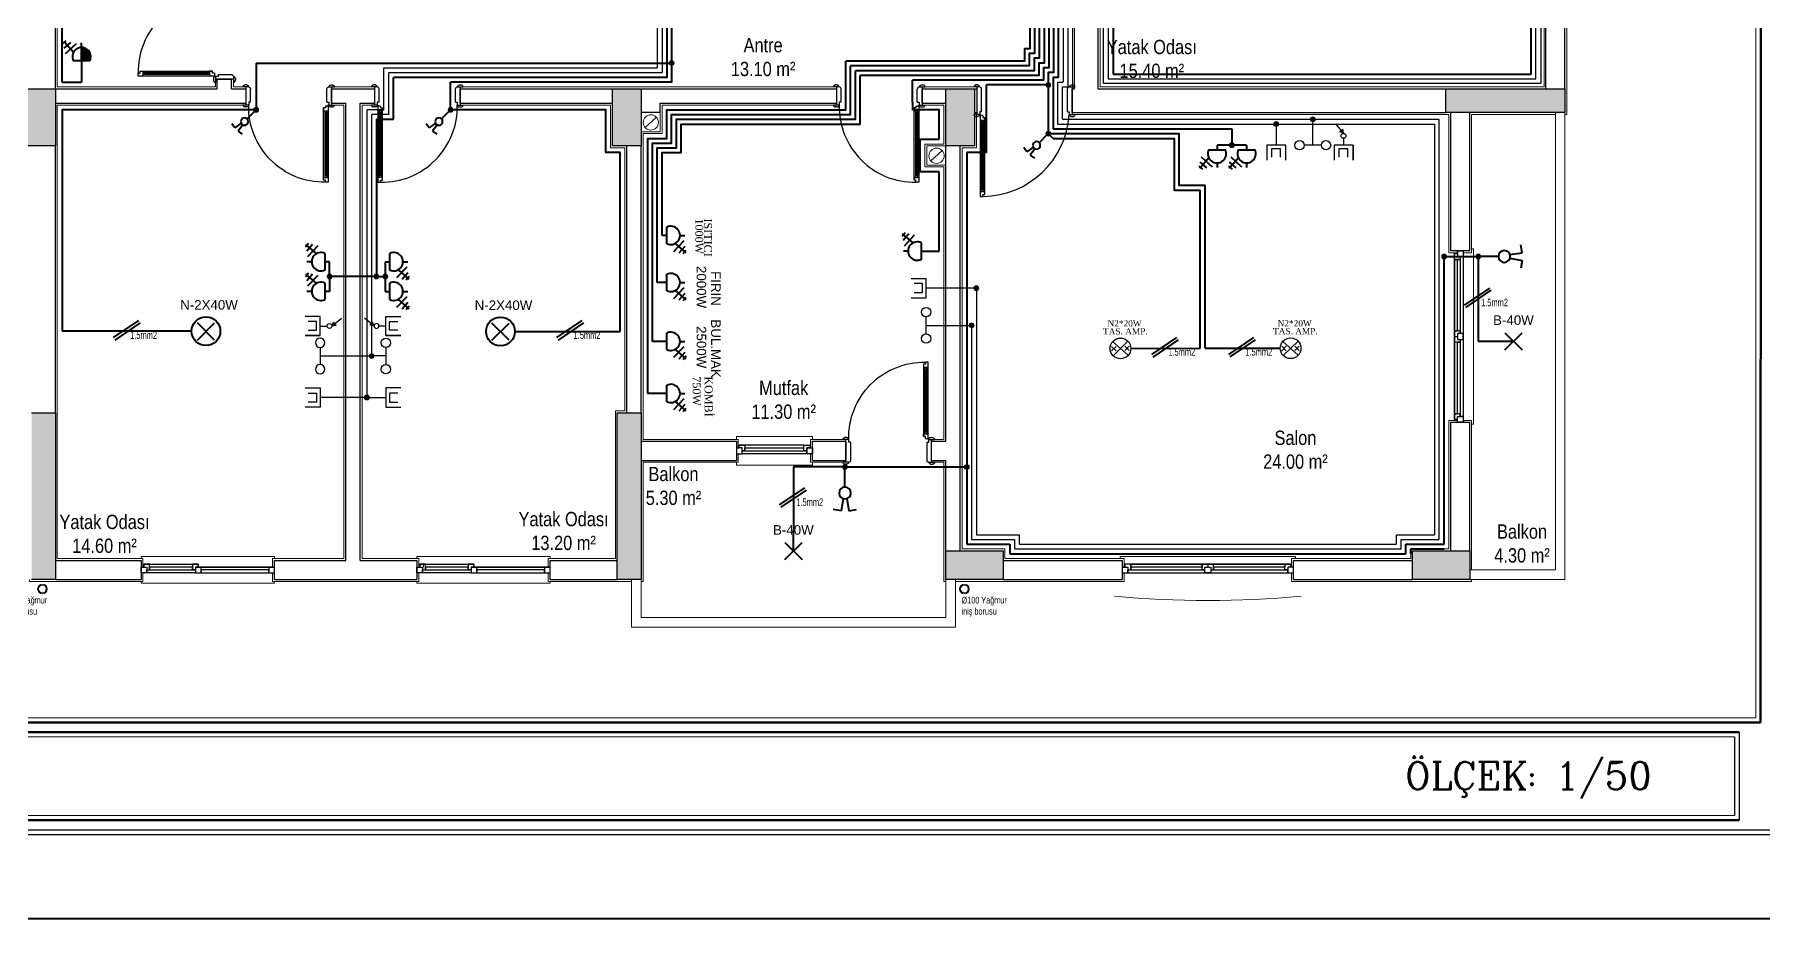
# Model space of a CAD drawing. Header units: metres. Extents: x 134072 to 172200, y 35728 to 38066.
# Drawn here: x 146317 to 148132, y 35728 to 36656 of the extents above; entities that cross this region are included whole.
import ezdxf
from ezdxf.enums import TextEntityAlignment as Align

# ---------------------------------------------------------------- set-up
doc = ezdxf.new("R2010")
doc.units = ezdxf.units.M
doc.linetypes.add('DASHED', pattern=[0.75, 0.5, -0.25])
for name, color, linetype in [('ANA', 10, 'Continuous'), ('den', 156, 'Continuous'), ('duvaR', 52, 'Continuous'), ('kapı', 129, 'Continuous'), ('Kolon', 175, 'Continuous'), ('pencere', 28, 'Continuous'), ('YAZI', 1, 'Continuous'), ('yazı', 7, 'Continuous')]:
    doc.layers.add(name, color=color, linetype=linetype)
for name, color, linetype, lineweight in [('baca', 161, 'Continuous', 20), ('Cizgi 20', 175, 'Continuous', 20), ('ELEKTRİK', 102, 'Continuous', 40), ('m_kuvvetliakım', 1, 'Continuous', 40), ('m_zayıfakım', 2, 'DASHED', 30), ('SEMBOL', 140, 'Continuous', 20), ('sıva', 145, 'Continuous', 5), ('Tarama 13', 221, 'Continuous', 13), ('Yagmur olugu', 201, 'Continuous', 15)]:
    doc.layers.add(name, color=color, linetype=linetype, lineweight=lineweight)
doc.styles.add('omr', font='ARIALN.TTF', dxfattribs={"height": 20})
doc.styles.add('ROMANT', font='arial.ttf', dxfattribs={"width": 0.75})
doc.styles.add('ROMANTUR', font='arial.ttf', dxfattribs={"width": 0.7})
doc.styles.add('TAks_1', font='romanc__.ttf', dxfattribs={"height": 5})
doc.styles.add('YAZI', font='times.ttf', dxfattribs={"height": 10.5})

# ---------------------------------------------------------------- blocks, each defined once
blk = doc.blocks.new('kapi')
at = {"layer": 'kapı'}
for p, q in [((42748.9, 28325.5), (42748.9, 28327.5)), ((42750.9, 28323.5), (42750.9, 28329.6)), ((42774.9, 28326.5), (42750.9, 28326.5)), ((42753.9, 28323.5), (42750.9, 28323.5)), ((42753.9, 28321.5), (42753.9, 28323.5)), ((42753.9, 28321.5), (42772.9, 28321.5)), ((42774.9, 28323.6), (42774.9, 28329.6)), ((42776.9, 28325.5), (42776.9, 28327.5)), ((42671.9, 28245), (42674.9, 28245)), ((42671.9, 28243), (42671.9, 28245)), ((42671.9, 28245), (42747.9, 28245)), ((42674.9, 28245), (42674.9, 28240)), ((42744.9, 28245), (42744.9, 28240)), ((42747.9, 28245), (42744.9, 28245)), ((42747.9, 28243), (42747.9, 28245)), ((42669.9, 28240), (42669.9, 28243)), ((42669.9, 28243), (42671.9, 28243)), ((42749.9, 28240), (42669.9, 28240)), ((42744.9, 28243.5), (42674.9, 28243.5)), ((42744.9, 28241.5), (42674.9, 28241.5)), ((42676.9, 28243.5), (42676.9, 28241.5)), ((42743, 28242.5), (42676.9, 28242.5)), ((42743, 28243.5), (42743, 28241.5)), ((42749.9, 28243), (42747.9, 28243)), ((42748.9, 28237.5), (42748.9, 28235.5)), ((42749.9, 28243), (42749.9, 28240)), ((42753.9, 28239.5), (42750.9, 28239.5)), ((42750.9, 28239.5), (42750.9, 28233.4)), ((42774.9, 28236.5), (42750.9, 28236.5)), ((42753.9, 28241.5), (42772.9, 28241.5)), ((42753.9, 28241.5), (42753.9, 28239.5)), ((42774.9, 28239.4), (42774.9, 28233.4)), ((42776.9, 28237.5), (42776.9, 28235.5))]:
    blk.add_line(p, q, dxfattribs=at)
blk.add_circle((42750.4, 28240), 0.5, dxfattribs=at)
for centre, radius, start, end in [((42748.9, 28244.5), 79, 88.5661, 181.1371), ((42751.1, 28327.5), 2.16, 94.4027, 179.1752), ((42750.9, 28325.5), 2, 180, 269.8869), ((42772.7, 28323.7), 2.19, 274.9061, 358.5815), ((42774.8, 28327.5), 2.16, 0.8274, 85.5947), ((42774.9, 28325.6), 2.01, 270.2023, 356.1969), ((42750.9, 28237.5), 2, 90.1131, 180), ((42751.1, 28235.5), 2.16, 180.8248, 265.5973), ((42772.7, 28239.3), 2.19, 1.4185, 85.0939), ((42774.9, 28237.4), 2.01, 3.8031, 89.7977), ((42774.8, 28235.5), 2.16, 274.4053, 359.1726)]:
    blk.add_arc(centre, radius, start, end, dxfattribs=at)
blk = doc.blocks.new('A$C26BE1022')
at = {"layer": 'kapı'}
for p, q in [((84.7, 100), (84.7, 97)), ((86.7, 100), (84.7, 100)), ((84.7, 100), (84.7, 24)), ((84.7, 97), (89.7, 97)), ((86.2, 27), (86.2, 97)), ((86.2, 95), (88.2, 95)), ((89.7, 102), (86.7, 102)), ((86.7, 102), (86.7, 100)), ((87.2, 29), (87.2, 95)), ((88.2, 27), (88.2, 97)), ((89.7, 22), (89.7, 102)), ((6.1, 21), (0, 21)), ((4.1, 23), (2.1, 23)), ((3.1, 2), (3.1, 21)), ((6.1, 18), (6.1, 21)), ((84.7, 27), (89.7, 27)), ((84.7, 24), (84.7, 27)), ((86.7, 24), (84.7, 24)), ((86.2, 29), (88.2, 29)), ((86.7, 22), (86.7, 24)), ((86.7, 22), (89.7, 22)), ((90.1, 18), (90.1, 21)), ((90.1, 21), (96.3, 21)), ((92.1, 23), (94.1, 23)), ((93.1, 2), (93.1, 21)), ((6, 2), (0, 2)), ((8.1, 18), (6.1, 18)), ((8.1, 18), (8.1, 4)), ((88.1, 18), (88.1, 4)), ((88.1, 18), (90.1, 18)), ((90.3, 2), (96.3, 2)), ((4.1, 0), (2.1, 0)), ((92.1, 0), (94.1, 0))]:
    blk.add_line(p, q, dxfattribs=at)
blk.add_circle((89.7, 21.5), 0.5, dxfattribs=at)
for centre, radius, start, end in [((85.1, 23), 79, 88.8629, 181.4339), ((2.2, 20.8), 2.16, 90.8248, 175.5973), ((4.1, 21), 2, 0.1131, 90), ((92.1, 21), 2, 90, 179.8869), ((94.1, 20.8), 2.16, 4.4027, 89.1752), ((2.2, 2.2), 2.16, 184.4053, 269.1726), ((4, 2), 2.01, 273.8031, 359.7977), ((5.9, 4.2), 2.19, 271.4185, 355.0939), ((90.3, 4.2), 2.19, 184.9061, 268.5815), ((92.3, 2), 2.01, 180.2023, 266.1969), ((94.1, 2.2), 2.16, 270.8274, 355.5947)]:
    blk.add_arc(centre, radius, start, end, dxfattribs=at)
blk = doc.blocks.new('m-telefon')
at = {"layer": 'm_zayıfakım', "color": 2, "linetype": 'Continuous', "ltscale": 100}
blk.add_line((-9, 0), (9, 0), dxfattribs=at)
for centre in [(-13.9, 0), (13.9, 0)]:
    blk.add_circle(centre, 4.9, dxfattribs=at)
blk = doc.blocks.new('m-anten')
at = {"layer": 'm_zayıfakım', "color": 30, "linetype": 'Continuous', "ltscale": 100}
for p, q in [((10, 0), (-10, 0)), ((-10, 0), (-10, -15.6)), ((10, -15.6), (10, 0)), ((-5, -3.7), (-5, -12.4)), ((4.4, -3.7), (-5, -3.7)), ((4.4, -12.4), (4.4, -3.7))]:
    blk.add_line(p, q, dxfattribs=at)
blk = doc.blocks.new('m-tv')
at = {"layer": 'm_zayıfakım', "color": 30, "linetype": 'Continuous', "ltscale": 100}
for p, q in [((-0.2, 12.7), (-8.3, 22.3)), ((10, 0), (-10, 0)), ((-10, 0), (-10, -15.6)), ((-1, 16.7), (-4.1, 14.2)), ((-0.2, 12.7), (-4.1, 14.2)), ((-0.2, 12.7), (-1, 16.7)), ((0, 0), (0, 7.4)), ((10, 0), (10, -15.6)), ((10, -15.6), (10, 0)), ((-5, -3.7), (-5, -12.4)), ((4.4, -3.7), (-5, -3.7)), ((4.4, -12.4), (4.4, -3.7))]:
    blk.add_line(p, q, dxfattribs=at)
blk.add_circle((-0.2, 9.9), 2.55, dxfattribs=at)
blk = doc.blocks.new('m-avize')
at = {"layer": 'm_kuvvetliakım', "color": 1}
for p, q in [((9, -9), (-9, 9)), ((-9, -9), (9, 9))]:
    blk.add_line(p, q, dxfattribs=at)
blk.add_circle((0, 0.3), 15.1, dxfattribs=at)
blk = doc.blocks.new('m-epriz')
at = {"layer": 'm_kuvvetliakım'}
blk.add_hatch(color=256, dxfattribs=at).paths.add_polyline_path([(0, 13.9), (0, 0), (8.7, 0, 0.554639)])
for p, q in [((-19.7, 18), (-16.2, 21)), ((-8.5, 8.7), (-18.2, 19.9)), ((-18.2, 13), (-11.2, 19.1)), ((0, 13.9), (0, 18.8)), ((-16.7, 7.4), (-5.3, 18.1)), ((8.7, 0), (-8.7, 0)), ((0, 0), (0, 13.9))]:
    blk.add_line(p, q, dxfattribs=at)
blk.add_arc((0, 4.2), 9.63, 333.9421, 206.0579, dxfattribs=at)
blk = doc.blocks.new('m-priz')
at = {"layer": 'm_kuvvetliakım'}
for p, q in [((0, 13.9), (0, 18.8)), ((8.5, 8.7), (18.2, 19.9)), ((18.2, 13), (11.2, 19.1)), ((19, 17.1), (15.3, 20.4)), ((8.7, 0), (-8.7, 0)), ((16.7, 7.4), (5.3, 18.1))]:
    blk.add_line(p, q, dxfattribs=at)
blk.add_arc((0, 4.2), 9.63, 333.9421, 206.0579, dxfattribs=at)
blk = doc.blocks.new('m-komutatör')
at = {"layer": 'm_kuvvetliakım', "color": 6}
for p, q in [((-24.8, 4), (-23.5, 12.1)), ((-12, 2), (-24.8, 4)), ((-12, -1.9), (-24.9, -4.1)), ((-24.9, -4.1), (-23.6, -12.2))]:
    blk.add_line(p, q, dxfattribs=at)
blk.add_circle((-6.2, 0), 6.17, dxfattribs=at)
blk = doc.blocks.new('m-J1')
at = {"layer": 'm_kuvvetliakım'}
for p, q in [((-9, -9), (9, 9)), ((-9, 9), (9, -9))]:
    blk.add_line(p, q, dxfattribs=at)

msp = doc.modelspace()

# ---------------------------------------------------------------- hatches: boundary and pattern name
at = {"layer": 'SEMBOL'}
for points in [[(146988.3, 36627.2, 1), (146983.7, 36624.9, 1)], [(147378.9, 36603.1, -1), (147384.1, 36603.1, -1)], [(146547.4, 36577.1, 1), (146552.5, 36577.1, 1)], [(146751.4, 36577.1, 1), (146756.6, 36577.1, 1)], [(147618.2, 36562.1, 1), (147623.3, 36562.1, 1)], [(147656.7, 36567.1, 1), (147661.8, 36567.1, 1)], [(147378.9, 36552.1, -1), (147384.1, 36552.1, -1)], [(147574.2, 36542.5, 1), (147574.2, 36537.4, 1)], [(147794.6, 36423.1, -1), (147799.7, 36423.1, -1)], [(147830.4, 36423.1, -1), (147835.5, 36423.1, -1)], [(146624.4, 36402.1, 1), (146629.6, 36402.1, 1)], [(146673.4, 36402.1, 1), (146678.6, 36402.1, 1)], [(146682.8, 36402.1, 1), (146687.9, 36402.1, 1)], [(147303.4, 36389.8, 1), (147308.6, 36389.8, 1)], [(147298.4, 36350.8, 1), (147303.6, 36350.8, 1)], [(146668.4, 36318.7, 1), (146673.6, 36318.7, 1)], [(146663.4, 36275.1, 1), (146668.6, 36275.1, 1)], [(147165.4, 36202.2, -1), (147170.6, 36202.2, -1)], [(147293.4, 36202.1, -1), (147298.6, 36202.1, -1)]]:
    msp.add_hatch(color=1, dxfattribs=at).paths.add_polyline_path(points)
at = {"layer": 'Tarama 13'}
h = msp.add_hatch(dxfattribs=at)
h.set_pattern_fill('ANSI33,_O', color=256, scale=2)
h.set_pattern_definition([(45, (120195.359, 22063.553), (-8.980256, 8.980256), []), (45, (120204.339, 22063.553), (-8.980256, 8.980256), [6.35, -3.175])])
h.paths.add_polyline_path([(145539, 37659.1), (145509, 37659.1), (145509, 37599.1), (145539, 37599.1)])
h.paths.add_polyline_path([(145994, 37659.1), (145964, 37659.1), (145964, 37599.1), (145994, 37599.1)])
h.paths.add_polyline_path([(146339, 37784.1), (146314, 37784.1), (146314, 37609.1), (146339, 37609.1)])
h.paths.add_polyline_path([(146954, 37784.1), (146929, 37784.1), (146929, 37609.1), (146954, 37609.1)])
h.paths.add_polyline_path([(146954, 37329.1), (146924, 37329.1), (146924, 37269.1), (146954, 37269.1)])
h.paths.add_polyline_path([(146954, 37084.1), (146929, 37084.1), (146929, 37009.1), (146954, 37009.1)])
h.paths.add_polyline_path([(146339, 37084.1), (146314, 37084.1), (146314, 37009.1), (146339, 37009.1)])
h.paths.add_polyline_path([(146339, 37294.1), (146109, 37294.1), (146109, 37269.1), (146339, 37269.1)])
h.paths.add_polyline_path([(145994, 37084.1), (145819, 37084.1), (145819, 37059.1), (145994, 37059.1)])
h.paths.add_polyline_path([(145539, 37119.1), (145509, 37119.1), (145509, 37059.1), (145539, 37059.1)])
h.paths.add_polyline_path([(146339, 36859.1), (146314, 36859.1), (146314, 36784.1), (146339, 36784.1)])
h.paths.add_polyline_path([(146339, 36599.1), (146309, 36599.1), (146309, 36539.1), (146339, 36539.1)])
h.paths.add_polyline_path([(146339, 36259.1), (146314, 36259.1), (146314, 36084.1), (146339, 36084.1)])
h.paths.add_polyline_path([(145869, 36214.1), (145809, 36214.1), (145809, 36184.1), (145869, 36184.1)])
h.paths.add_polyline_path([(145539, 36244.1), (145509, 36244.1), (145509, 36184.1), (145539, 36184.1)])
h.paths.add_polyline_path([(145539, 36634.1), (145509, 36634.1), (145509, 36574.1), (145539, 36574.1)])
h.paths.add_polyline_path([(145869, 36599.1), (145809, 36599.1), (145809, 36569.1), (145869, 36569.1)])
h.paths.add_polyline_path([(146954, 36599.1), (146924, 36599.1), (146924, 36539.1), (146954, 36539.1)])
h.paths.add_polyline_path([(146954, 36259.1), (146929, 36259.1), (146929, 36084.1), (146954, 36084.1)])
h.paths.add_polyline_path([(147334, 36114.1), (147274, 36114.1), (147274, 36084.1), (147334, 36084.1)])
h.paths.add_polyline_path([(147304, 36599.1), (147274, 36599.1), (147274, 36539.1), (147304, 36539.1)])
h.paths.add_polyline_path([(147434, 36809.1), (147259, 36809.1), (147259, 36784.1), (147434, 36784.1)])
h.paths.add_polyline_path([(146954, 36859.1), (146929, 36859.1), (146929, 36784.1), (146954, 36784.1)])
h.paths.add_polyline_path([(147824, 36114.1), (147764, 36114.1), (147764, 36084.1), (147824, 36084.1)])
h.paths.add_polyline_path([(147924, 36599.1), (147799, 36599.1), (147799, 36574.1), (147924, 36574.1)])
h.paths.add_polyline_path([(147924, 36964.1), (147894, 36964.1), (147894, 36904.1), (147924, 36904.1)])
h.paths.add_polyline_path([(147924, 37294.1), (147799, 37294.1), (147799, 37269.1), (147924, 37269.1)])
h.paths.add_polyline_path([(147304, 37329.1), (147274, 37329.1), (147274, 37269.1), (147304, 37269.1)])
h.paths.add_polyline_path([(147434, 37084.1), (147259, 37084.1), (147259, 37059.1), (147434, 37059.1)])
h.paths.add_polyline_path([(147824, 37784.1), (147764, 37784.1), (147764, 37754.1), (147824, 37754.1)])
h.paths.add_polyline_path([(147334, 37784.1), (147274, 37784.1), (147274, 37754.1), (147334, 37754.1)])

# ---------------------------------------------------------------- linework, layer by layer
at = {"lineweight": 20}
for p, q in [((148124.4, 37976.4, 127785.9), (148124.4, 35938.9, 127785.9)), ((145352.6, 35938.9, 127785.9), (148124.4, 35938.9, 127785.9)), ((145375.1, 35918.9, 127785.9), (148101.9, 35918.9, 127785.9)), ((145375.1, 35836.3, 127785.9), (148101.9, 35836.3, 127785.9))]:
    msp.add_line(p, q, dxfattribs=at)
at = {"lineweight": 50}
for p, q in [((148130.2, 37981.4, 127785.9), (148129.4, 35933.9, 127785.9)), ((145347.6, 35933.9, 127785.9), (148129.4, 35933.9, 127785.9)), ((145370.1, 35923.9, 127785.9), (148106.9, 35923.9, 127785.9)), ((145370.1, 35831.3, 127785.9), (148106.9, 35831.3, 127785.9))]:
    msp.add_line(p, q, dxfattribs=at)
for p, q in [((148106.9, 35923.9, 127785.9), (148106.9, 35831.3, 127785.9)), ((148101.9, 35918.9, 127785.9), (148101.9, 35836.3, 127785.9))]:
    msp.add_line(p, q)
at = {"lineweight": -2, "ltscale": 10}
for p, q in [((143741.9, 35816.3, 127785.9), (153823, 35816.3, 127785.9)), ((143746.9, 35821.3, 127785.9), (153818, 35821.3, 127785.9))]:
    msp.add_line(p, q, dxfattribs=at)
at = {"layer": 'ANA'}
for p, q in [((147452.6, 36328.7), (147448, 36324.1)), ((147448, 36328.7), (147452.6, 36324.1)), ((147461.7, 36329), (147466.3, 36324.4)), ((147466.3, 36329), (147461.7, 36324.4)), ((147631.2, 36328.9), (147626.6, 36324.2)), ((147626.6, 36328.9), (147631.2, 36324.2)), ((147640.3, 36329.1), (147644.9, 36324.5)), ((147644.9, 36329.1), (147640.3, 36324.5))]:
    msp.add_line(p, q, dxfattribs=at)
for centre in [(147457.3, 36326.6), (147635.9, 36326.8)]:
    msp.add_circle(centre, 10.9, dxfattribs=at)
at = {"layer": 'baca'}
for p, q in [((146970.1, 36569.2), (146958.2, 36558.4)), ((147270.1, 36534.2), (147258.2, 36523.4))]:
    msp.add_line(p, q, dxfattribs=at)
at = {"layer": 'baca', "linetype": 'ByBlock'}
for p, q in [((146974, 36574.1), (146974, 36554.1)), ((146974, 36554.1), (146954, 36554.1)), ((147254, 36519.1), (147254, 36539.1)), ((147254, 36539.1), (147274, 36539.1)), ((147274, 36519.1), (147254, 36519.1))]:
    msp.add_line(p, q, dxfattribs=at)
at = {"layer": 'baca'}
for centre in [(146964.2, 36563.8), (147264.2, 36528.8)]:
    msp.add_circle(centre, 8, dxfattribs=at)
at = {"layer": 'Cizgi 20'}
for points in [[(147824, 36084.1), (147924, 36084.1), (147924, 36574.1)], [(147824, 36094.1), (147914, 36094.1), (147914, 36574.1)], [(146944, 36084.1), (146944, 36034.1), (147284, 36034.1), (147284, 36084.1)], [(146954, 36084.1), (146954, 36044.1), (147274, 36044.1), (147274, 36084.1)]]:
    msp.add_lwpolyline(points, dxfattribs=at)
at = {"layer": 'den', "lineweight": 5}
for points in [[(147826, 36247.1), (147828, 36247.1), (147828, 36431.1), (147826, 36431.1)], [(147134, 36231.1), (147134, 36234.1), (147054, 36234.1), (147054, 36231.1)], [(147054, 36207.1), (147054, 36204.1), (147134, 36204.1), (147134, 36207.1)], [(146429, 36106.1), (146429, 36108.1), (146569, 36108.1), (146569, 36106.1)], [(146718.5, 36106.1), (146718.5, 36108.1), (146858.5, 36108.1), (146858.5, 36106.1)], [(147641, 36106.1), (147641, 36108.1), (147457, 36108.1), (147457, 36106.1)], [(146429, 36082.1), (146429, 36080.1), (146569, 36080.1), (146569, 36082.1)], [(146718.5, 36082.1), (146718.5, 36080.1), (146858.5, 36080.1), (146858.5, 36082.1)]]:
    msp.add_lwpolyline(points, dxfattribs=at)
msp.add_arc((147549, 37140.8), 1078.7, 264.7877, 275.2123, dxfattribs=at)
at = {"layer": 'duvaR'}
for p, q in [((147409, 36599.1), (147409, 36784.1)), ((147434, 36599.1), (147434, 36784.1)), ((147904, 36599.1), (147904, 36696.6)), ((147924, 36599.1), (147924, 36696.6)), ((146339, 36599.1), (146339, 36674.1)), ((146339, 36599.1), (146509, 36599.1)), ((146509, 36599.1), (146509, 36609.1)), ((146509, 36609.1), (146524, 36609.1)), ((146524, 36599.1), (146524, 36609.1)), ((146524, 36599.1), (146539, 36599.1)), ((146539, 36599.1), (146539, 36584.1)), ((146629, 36599.1), (146674, 36599.1)), ((146629, 36584.1), (146629, 36599.1)), ((146674, 36599.1), (146674, 36584.1)), ((146764, 36599.1), (146924, 36599.1)), ((146764, 36584.1), (146764, 36599.1)), ((146954, 36599.1), (147159, 36599.1)), ((147159, 36599.1), (147159, 36584.1)), ((147249, 36599.1), (147274, 36599.1)), ((147249, 36584.1), (147249, 36599.1)), ((147304, 36599.1), (147306.5, 36599.1)), ((147306.5, 36599.1), (147306.5, 36574.1)), ((147406.5, 36599.1), (147409, 36599.1)), ((147406.5, 36574.1), (147406.5, 36599.1)), ((147434, 36599.1), (147799, 36599.1)), ((146339, 36584.1), (146524, 36584.1)), ((146524, 36584.1), (146539, 36584.1)), ((146629, 36584.1), (146644, 36584.1)), ((146644, 36104.1), (146644, 36584.1)), ((146659, 36104.1), (146659, 36584.1)), ((146659, 36584.1), (146674, 36584.1)), ((146764, 36584.1), (146924, 36584.1)), ((146974, 36584.1), (147159, 36584.1)), ((147249, 36584.1), (147274, 36584.1)), ((147304, 36574.1), (147306.5, 36574.1)), ((147406.5, 36574.1), (147434, 36574.1)), ((147434, 36574.1), (147799, 36574.1)), ((147804, 36429.1), (147804, 36574.1)), ((147824, 36429.1), (147824, 36574.1)), ((146339, 36459.1), (146339, 36539.1)), ((146939, 36259.1), (146939, 36539.1)), ((146954, 36259.1), (146954, 36539.1)), ((147274, 36229.1), (147274, 36539.1)), ((147289, 36114.1), (147289, 36539.1)), ((146339, 36259.1), (146339, 36459.1)), ((147824, 36429.1), (147804, 36429.1)), ((147804, 36114.1), (147804, 36249.1)), ((147804, 36249.1), (147824, 36249.1)), ((147824, 36114.1), (147824, 36249.1)), ((146954, 36229.1), (147054, 36229.1)), ((147054, 36229.1), (147054, 36209.1)), ((147134, 36229.1), (147169, 36229.1)), ((147134, 36209.1), (147134, 36229.1)), ((147169, 36229.1), (147169, 36209.1)), ((147259, 36229.1), (147274, 36229.1)), ((147259, 36209.1), (147259, 36229.1)), ((146954, 36209.1), (147054, 36209.1)), ((147134, 36209.1), (147169, 36209.1)), ((147259, 36209.1), (147274, 36209.1)), ((147274, 36114.1), (147274, 36209.1)), ((146339, 36104.1), (146429, 36104.1)), ((146429, 36104.1), (146429, 36084.1)), ((146569, 36104.1), (146644, 36104.1)), ((146569, 36084.1), (146569, 36104.1)), ((146659, 36104.1), (146718.5, 36104.1)), ((146718.5, 36104.1), (146718.5, 36084.1)), ((146858.5, 36104.1), (146929, 36104.1)), ((146858.5, 36084.1), (146858.5, 36104.1)), ((147334, 36104.1), (147459, 36104.1)), ((147459, 36104.1), (147459, 36084.1)), ((147639, 36104.1), (147764, 36104.1)), ((147639, 36084.1), (147639, 36104.1)), ((146339, 36084.1), (146429, 36084.1)), ((146569, 36084.1), (146659, 36084.1)), ((146659, 36084.1), (146718.5, 36084.1)), ((146858.5, 36084.1), (146929, 36084.1)), ((147334, 36084.1), (147459, 36084.1)), ((147639, 36084.1), (147764, 36084.1))]:
    msp.add_line(p, q, dxfattribs=at)
for points in [[(146974, 36574.1), (146974, 36584.1)], [(146974, 36574.1), (146954, 36574.1)]]:
    msp.add_lwpolyline(points, dxfattribs=at)
at = {"layer": 'ELEKTRİK'}
msp.add_line((134072.3, 35728.3, 127785.9), (172199.8, 35728.3, 127785.9), dxfattribs=at)
at = {"layer": 'kapı'}
for p, q in [((146426, 36612.5), (146426, 36615.5)), ((146426, 36615.5), (146428, 36615.5)), ((146506, 36612.5), (146426, 36612.5)), ((146428, 36617.5), (146431, 36617.5)), ((146428, 36615.5), (146428, 36617.5)), ((146428, 36617.5), (146504, 36617.5)), ((146431, 36617.5), (146431, 36612.5)), ((146501, 36616), (146431, 36616)), ((146501, 36614), (146431, 36614)), ((146433, 36616), (146433, 36614)), ((146499, 36615), (146433, 36615)), ((146499, 36616), (146499, 36614)), ((146501, 36617.5), (146501, 36612.5)), ((146504, 36617.5), (146501, 36617.5)), ((146504, 36615.5), (146504, 36617.5)), ((146506, 36615.5), (146504, 36615.5)), ((146506, 36615.5), (146506, 36612.5)), ((146510, 36612.1), (146507, 36612.1)), ((146507, 36612.1), (146507, 36605.9)), ((146510, 36614.1), (146524, 36614.1)), ((146510, 36614.1), (146510, 36612.1)), ((146526, 36611.9), (146526, 36605.9)), ((146505, 36610.1), (146505, 36608.1)), ((146526, 36609.1), (146507, 36609.1)), ((146528, 36610.1), (146528, 36608.1)), ((146676.9, 36601.1), (146670.9, 36601.1)), ((146675, 36603.1), (146673, 36603.1)), ((146674, 36601.1), (146674, 36582.1)), ((146679, 36585.1), (146679, 36599.1)), ((146759, 36585.1), (146759, 36599.1)), ((146761.1, 36601.1), (146767.1, 36601.1)), ((146763, 36603.1), (146765, 36603.1)), ((146764, 36601.1), (146764, 36582.1)), ((147161.9, 36601.1), (147155.9, 36601.1)), ((147160, 36603.1), (147158, 36603.1)), ((147159, 36601.1), (147159, 36582.1)), ((147164, 36585.1), (147164, 36599.1)), ((147244, 36585.1), (147244, 36599.1)), ((147246.1, 36601.1), (147252.1, 36601.1)), ((147248, 36603.1), (147250, 36603.1)), ((147249, 36601.1), (147249, 36582.1)), ((147309.4, 36601.1), (147303.4, 36601.1)), ((147307.5, 36603.1), (147305.5, 36603.1)), ((147306.5, 36601.1), (147306.5, 36572.1)), ((147311.5, 36575.1), (147311.5, 36599.1)), ((147401.5, 36575.1), (147401.5, 36599.1)), ((147403.6, 36601.1), (147409.6, 36601.1)), ((147405.5, 36603.1), (147407.5, 36603.1)), ((147406.5, 36601.1), (147406.5, 36572.1)), ((146677, 36582.1), (146670.9, 36582.1)), ((146675, 36580.1), (146673, 36580.1)), ((146677, 36585.1), (146677, 36582.1)), ((146679, 36585.1), (146677, 36585.1)), ((146680.4, 36581), (146677.4, 36581)), ((146677.4, 36581), (146677.4, 36501.1)), ((146682.4, 36576), (146677.4, 36576)), ((146678.9, 36576), (146678.9, 36506.1)), ((146680.4, 36581), (146680.4, 36579)), ((146680.4, 36579), (146682.4, 36579)), ((146680.9, 36576), (146680.9, 36506.1)), ((146682.4, 36579), (146682.4, 36576)), ((146682.4, 36503.1), (146682.4, 36579)), ((146759, 36585.1), (146761, 36585.1)), ((146761, 36585.1), (146761, 36582.1)), ((146761, 36582.1), (146767.1, 36582.1)), ((146763, 36580.1), (146765, 36580.1)), ((147162, 36582.1), (147155.9, 36582.1)), ((147160, 36580.1), (147158, 36580.1)), ((147162, 36585.1), (147162, 36582.1)), ((147164, 36585.1), (147162, 36585.1)), ((147240.6, 36579), (147240.6, 36576)), ((147242.6, 36579), (147240.6, 36579)), ((147240.6, 36503.1), (147240.6, 36579)), ((147240.6, 36576), (147245.6, 36576)), ((147242.1, 36576), (147242.1, 36506.1)), ((147242.6, 36581), (147245.6, 36581)), ((147242.6, 36581), (147242.6, 36579)), ((147244, 36585.1), (147246, 36585.1)), ((147244.1, 36576), (147244.1, 36506.1)), ((147245.6, 36581), (147245.6, 36501.1)), ((147246, 36585.1), (147246, 36582.1)), ((147246, 36582.1), (147252.1, 36582.1)), ((147248, 36580.1), (147250, 36580.1)), ((146680.9, 36574.1), (146678.9, 36574.1)), ((146679.9, 36574.1), (146679.9, 36508.1)), ((147242.1, 36574.1), (147244.1, 36574.1)), ((147243.1, 36574.1), (147243.1, 36508.1)), ((147309.5, 36572.1), (147303.4, 36572.1)), ((147307.5, 36570.1), (147305.5, 36570.1)), ((147309.5, 36575.1), (147309.5, 36572.1)), ((147311.5, 36575.1), (147309.5, 36575.1)), ((147312.9, 36571), (147309.9, 36571)), ((147309.9, 36571), (147309.9, 36486.1)), ((147314.9, 36566), (147309.9, 36566)), ((147311.4, 36566), (147311.4, 36491.1)), ((147313.4, 36564.1), (147311.4, 36564.1)), ((147312.4, 36564.1), (147312.4, 36493.1)), ((147312.9, 36571), (147312.9, 36569)), ((147312.9, 36569), (147314.9, 36569)), ((147313.4, 36566), (147313.4, 36491.1)), ((147314.9, 36569), (147314.9, 36566)), ((147314.9, 36488.1), (147314.9, 36569)), ((147401.5, 36575.1), (147403.5, 36575.1)), ((147403.5, 36575.1), (147403.5, 36572.1)), ((147403.5, 36572.1), (147409.6, 36572.1)), ((147405.5, 36570.1), (147407.5, 36570.1)), ((146682.4, 36506.1), (146677.4, 36506.1)), ((146680.9, 36508.1), (146678.9, 36508.1)), ((146680.4, 36501.1), (146680.4, 36503.1)), ((146680.4, 36503.1), (146682.4, 36503.1)), ((146682.4, 36503.1), (146682.4, 36506.1)), ((147240.6, 36506.1), (147245.6, 36506.1)), ((147240.6, 36503.1), (147240.6, 36506.1)), ((147242.6, 36503.1), (147240.6, 36503.1)), ((147242.1, 36508.1), (147244.1, 36508.1)), ((147242.6, 36501.1), (147242.6, 36503.1)), ((146677.4, 36501.1), (146680.4, 36501.1)), ((147245.6, 36501.1), (147242.6, 36501.1)), ((147314.9, 36491.1), (147309.9, 36491.1)), ((147309.9, 36486.1), (147312.9, 36486.1)), ((147313.4, 36493.1), (147311.4, 36493.1)), ((147312.9, 36486.1), (147312.9, 36488.1)), ((147312.9, 36488.1), (147314.9, 36488.1)), ((147314.9, 36488.1), (147314.9, 36491.1))]:
    msp.add_line(p, q, dxfattribs=at)
for centre in [(146506.5, 36612.5), (146677.4, 36581.5), (147245.6, 36581.5), (147309.9, 36571.5)]:
    msp.add_circle(centre, 0.5, dxfattribs=at)
for centre, radius, start, end in [((146505, 36617.1), 79, 88.5661, 181.1371), ((146507, 36610.1), 2, 90.1131, 180), ((146523.8, 36611.9), 2.19, 1.4185, 85.0939), ((146526, 36609.9), 2.01, 3.8031, 89.7977), ((146507.2, 36608.1), 2.16, 180.8248, 265.5973), ((146525.8, 36608.1), 2.16, 274.4053, 359.1726), ((146673, 36600.9), 2.16, 90.8274, 175.5947), ((146674.9, 36601), 2.01, 0.2023, 86.1969), ((146676.8, 36598.9), 2.19, 4.9061, 88.5815), ((146761.2, 36598.9), 2.19, 91.4185, 175.0939), ((146763.1, 36601), 2.01, 93.8031, 179.7977), ((146765, 36600.9), 2.16, 4.4053, 89.1726), ((147158, 36600.9), 2.16, 90.8274, 175.5947), ((147159.9, 36601), 2.01, 0.2023, 86.1969), ((147161.8, 36598.9), 2.19, 4.9061, 88.5815), ((147246.2, 36598.9), 2.19, 91.4185, 175.0939), ((147248.1, 36601), 2.01, 93.8031, 179.7977), ((147250, 36600.9), 2.16, 4.4053, 89.1726), ((147305.5, 36600.9), 2.16, 90.8274, 175.5947), ((147307.4, 36601), 2.01, 0.2023, 86.1969), ((147309.3, 36598.9), 2.19, 4.9061, 88.5815), ((147403.7, 36598.9), 2.19, 91.4185, 175.0939), ((147405.6, 36601), 2.01, 93.8031, 179.7977), ((147407.5, 36600.9), 2.16, 4.4053, 89.1726), ((146673, 36582.2), 2.16, 184.4027, 269.1752), ((146675, 36582.1), 2, 270, 359.8869), ((146682, 36580.1), 79, 268.8629, 1.4339), ((146763, 36582.1), 2, 180.1131, 270), ((146765, 36582.2), 2.16, 270.8248, 355.5973), ((147158, 36582.2), 2.16, 184.4027, 269.1752), ((147160, 36582.1), 2, 270, 359.8869), ((147241, 36580.1), 79, 178.5661, 271.1371), ((147248, 36582.1), 2, 180.1131, 270), ((147250, 36582.2), 2.16, 270.8248, 355.5973), ((147305.5, 36572.2), 2.16, 184.4027, 269.1752), ((147307.5, 36572.1), 2, 270, 359.8869), ((147311.7, 36578.1), 92, 270.8053, 356.2212), ((147405.5, 36572.1), 2, 180.1131, 270), ((147407.5, 36572.2), 2.16, 270.8248, 355.5973)]:
    msp.add_arc(centre, radius, start, end, dxfattribs=at)
at = {"layer": 'Kolon'}
for p, q in [((146309, 36599.1), (146339, 36599.1)), ((146339, 36599.1), (146339, 36539.1)), ((146924, 36539.1), (146924, 36599.1)), ((146924, 36599.1), (146954, 36599.1)), ((146954, 36599.1), (146954, 36539.1)), ((147274, 36599.1), (147304, 36599.1)), ((147274, 36539.1), (147274, 36599.1)), ((147304, 36599.1), (147304, 36539.1)), ((147799, 36574.1), (147799, 36599.1)), ((147799, 36599.1), (147924, 36599.1)), ((147924, 36599.1), (147924, 36574.1)), ((147924, 36574.1), (147799, 36574.1)), ((146339, 36539.1), (146309, 36539.1)), ((146954, 36539.1), (146924, 36539.1)), ((147304, 36539.1), (147274, 36539.1)), ((146314, 36259.1), (146339, 36259.1)), ((146339, 36259.1), (146339, 36084.1)), ((146929, 36084.1), (146929, 36259.1)), ((146929, 36259.1), (146954, 36259.1)), ((146954, 36259.1), (146954, 36084.1)), ((147274, 36084.1), (147274, 36114.1)), ((147274, 36114.1), (147334, 36114.1)), ((147334, 36114.1), (147334, 36084.1)), ((147764, 36084.1), (147764, 36114.1)), ((147764, 36114.1), (147824, 36114.1)), ((147824, 36114.1), (147824, 36084.1)), ((146339, 36084.1), (146314, 36084.1)), ((146954, 36084.1), (146929, 36084.1)), ((147334, 36084.1), (147274, 36084.1)), ((147824, 36084.1), (147764, 36084.1))]:
    msp.add_line(p, q, dxfattribs=at)
at = {"layer": 'm_kuvvetliakım'}
for p, q in [((147449.5, 36912.5), (147449.5, 36614.6)), ((147888.5, 36614.6), (147888.5, 36887.1)), ((146366.5, 36628.6), (146366.5, 36606.1)), ((147449.5, 36614.6), (147888.5, 36614.6)), ((146346, 36606.1), (146366.5, 36606.1)), ((146694, 36567.1), (146694, 36611.1)), ((147239, 36585.1), (147239, 36608.1)), ((147239, 36585.1), (147239, 36577.1)), ((146676, 36567.1), (146694, 36567.1)), ((147386.5, 36557.1), (147574.2, 36557.1)), ((147589.7, 36539.9), (147558.7, 36539.9)), ((147558.7, 36539.9), (147558.7, 36535.2)), ((147574.2, 36557.1), (147574.2, 36539.9)), ((147589.7, 36539.9), (147589.7, 36535.2)), ((146981, 36445.2), (146976, 36445.2)), ((146627, 36417.6), (146622, 36417.6)), ((146627, 36402.1), (146627, 36417.6)), ((146685.4, 36417.6), (146685.4, 36386.5)), ((146685.4, 36417.6), (146690.1, 36417.6)), ((147248.2, 36428.8), (147267, 36428.8)), ((146642, 36402.1), (146627, 36402.1)), ((146627, 36402.1), (146627, 36386.5)), ((146676, 36402.1), (146642, 36402.1)), ((146676, 36402.1), (146685.4, 36402.1)), ((146981, 36395.8), (146971, 36395.8)), ((146627, 36386.5), (146622, 36386.5)), ((146685.4, 36386.5), (146690.1, 36386.5)), ((146981, 36334), (146966, 36334)), ((146981, 36279.3), (146961, 36279.3))]:
    msp.add_line(p, q, dxfattribs=at)
at = {"layer": 'm_kuvvetliakım', "color": 5}
for p, q in [((146549.9, 36626.1), (146549.9, 36577.1)), ((146754, 36577.1), (146754, 36606.1)), ((147316.5, 36532.1), (147316.5, 36603.1)), ((147381.5, 36603.1), (147316.5, 36603.1)), ((146524, 36577.1), (146346, 36577.1)), ((146549.9, 36577.1), (146524, 36577.1)), ((147381.5, 36552.1), (147386.5, 36552.1)), ((147386.5, 36547.1), (147381.5, 36552.1)), ((147316.5, 36532.1), (147296, 36532.1)), ((147296, 36532.1), (147296, 36121.1)), ((147541.1, 36326.7), (147541.1, 36492.8)), ((147546.1, 36326.7), (147546.1, 36497.8)), ((147797, 36121.1), (147797, 36425.6)), ((147797.2, 36423.1), (147833, 36423.1)), ((147833, 36423.1), (147833, 36334.1)), ((147844.6, 36390), (147818, 36372)), ((147846.3, 36387.6), (147819.7, 36369.6)), ((146482, 36344.7), (146346, 36344.7)), ((146426.2, 36355.8), (146399.6, 36337.9)), ((146427.9, 36353.4), (146401.3, 36335.4)), ((146821.4, 36344.4), (146932, 36344.4)), ((146891.8, 36355.8), (146865.2, 36337.9)), ((146893.5, 36353.4), (146866.9, 36335.4)), ((147468.2, 36326.6), (147541.1, 36326.7)), ((147516.2, 36338.1), (147489.7, 36320.1)), ((147517.9, 36335.6), (147491.3, 36317.6)), ((147546.1, 36326.7), (147625, 36326.8)), ((147597.1, 36338.2), (147570.6, 36320.2)), ((147598.8, 36335.7), (147572.2, 36317.7)), ((147833, 36334.1), (147870, 36334.1)), ((147168, 36202.2), (147114, 36202.2)), ((147114, 36202.2), (147114, 36135.7)), ((147296, 36202.1), (147165.4, 36202.1)), ((147125.6, 36180.4), (147099, 36162.4)), ((147127.3, 36177.9), (147100.7, 36160)), ((147296, 36121.1), (147341, 36121.1)), ((147341, 36121.1), (147341, 36111.1)), ((147341, 36111.1), (147757, 36111.1)), ((147757, 36111.1), (147757, 36121.1)), ((147757, 36121.1), (147797, 36121.1)), ((147762, 36111.1), (147762, 36116.1)), ((147762, 36116.1), (147797, 36116.1))]:
    msp.add_line(p, q, dxfattribs=at)
at = {"layer": 'm_kuvvetliakım', "color": 6}
for p, q in [((146540.4, 36567.5), (146549.9, 36577.1)), ((146744.5, 36567.5), (146754, 36577.1)), ((147372, 36542.5), (147381.5, 36552.1)), ((147854.1, 36423.1), (147833, 36423.1)), ((147168, 36181), (147168, 36202.2))]:
    msp.add_line(p, q, dxfattribs=at)
at = {"layer": 'm_kuvvetliakım', "color": 4}
msp.add_line((147114, 36113.9), (147114, 36135.7), dxfattribs=at)
at = {"layer": 'm_kuvvetliakım'}
for points in [[(146346, 36606.1), (146346, 36674.1), (146346, 36784.1), (146346, 36827.1), (146622, 36827.1), (146622, 36797.1), (146687, 36797.1), (146706, 36797.1), (146706, 36827.1), (146922, 36827.1), (146922, 36777.1), (146932, 36777.1), (146932, 36733.1), (146914, 36733.1), (146914, 36700.1)], [(147089.7, 36742.9), (147089.7, 36737.9), (147059, 36737.9), (147059, 36727.9), (146981, 36727.9), (146981, 36611.1), (146954, 36611.1), (146924, 36611.1), (146694, 36611.1)], [(147123.7, 36747.8), (147123.7, 36717.8), (147362, 36717.8), (147362, 36641.1), (147356.5, 36641.1), (147356.5, 36628.1), (147169, 36628.1)], [(147128.7, 36747.8), (147128.7, 36722.8), (147367, 36722.8), (147367, 36636.1), (147361.5, 36636.1), (147361.5, 36623.1), (147174, 36623.1)], [(147133.7, 36747.8), (147133.7, 36727.8), (147372, 36727.8), (147372, 36631.1), (147366.5, 36631.1), (147366.5, 36618.1), (147179, 36618.1)], [(147138.7, 36747.8), (147138.7, 36732.8), (147377, 36732.8), (147377, 36626.1), (147371.5, 36626.1), (147371.5, 36613.1), (147184, 36613.1)], [(147143.7, 36747.8), (147143.7, 36737.8), (147382, 36737.8), (147382, 36621.1), (147376.5, 36621.1), (147376.5, 36608.1), (147239, 36608.1)], [(147153.7, 36747.8), (147392, 36747.8), (147392, 36611.1), (147386.5, 36611.1), (147386.5, 36557.1)], [(146961, 36279.3), (146961, 36539.1), (146961, 36547.1), (146981, 36547.1), (146981, 36577.1), (147169, 36577.1), (147169, 36628.1)], [(146966, 36334), (146966, 36539.1), (146966, 36542.1), (146986, 36542.1), (146986, 36572.1), (147174, 36572.1), (147174, 36623.1)], [(146971, 36395.8), (146971, 36537.1), (146991, 36537.1), (146991, 36567.1), (147179, 36567.1), (147179, 36618.1)], [(146976, 36445.2), (146976, 36532.1), (146996, 36532.1), (146996, 36562.1), (147184, 36562.1), (147184, 36613.1)], [(147267, 36546.1), (147267, 36577.1), (147239, 36577.1)], [(146676, 36567.1), (146676, 36402.1)], [(147267, 36512.1), (147247, 36512.1), (147247, 36546.1), (147267, 36546.1)], [(147267, 36428.8), (147267, 36512.1)], [(146735.5, 36097.1), (146735.5, 36097.1)]]:
    msp.add_lwpolyline(points, dxfattribs=at)
at = {"layer": 'm_kuvvetliakım', "color": 5}
for points in [[(147094.7, 36742.9), (147094.7, 36732.9), (147064, 36732.9), (147064, 36722.9), (146986, 36722.9), (146986, 36606.1), (146954, 36606.1), (146924, 36606.1), (146754, 36606.1)], [(147148.7, 36747.8), (147148.7, 36742.8), (147387, 36742.8), (147387, 36616.1), (147381.5, 36616.1), (147381.5, 36552.1)], [(146549.9, 36626.1), (146924, 36626.1), (146954, 36626.1), (146986, 36626.1)], [(146541, 36577.1), (146524, 36577.1), (146346, 36577.1), (146346, 36539.1), (146346, 36459.1), (146346, 36344.7)], [(146932, 36344.4), (146932, 36532.1), (146917, 36532.1), (146917, 36577.1), (146751.4, 36577.1)], [(147386.5, 36552.1), (147518.6, 36552.1), (147518.6, 36497.8), (147546.1, 36497.8)], [(147386.5, 36547.1), (147513.6, 36547.1), (147513.6, 36492.8), (147541.1, 36492.8)]]:
    msp.add_lwpolyline(points, dxfattribs=at)
at = {"layer": 'm_zayıfakım', "color": 30}
for p, q in [((147397, 36765.1), (147397, 36606.1)), ((146971, 36737.9), (146971, 36621.1)), ((146684, 36577.1), (146684, 36621.1)), ((147391.5, 36562.1), (147391.5, 36606.1)), ((147391.5, 36606.1), (147397, 36606.1)), ((147391.5, 36562.1), (147787, 36562.1)), ((147620.8, 36562.1), (147620.8, 36539.9)), ((147787, 36562.1), (147787, 36131.1)), ((147306, 36389.8), (147253.2, 36389.8)), ((147306, 36389.8), (147306, 36131.1)), ((146666, 36275.1), (146617, 36275.1)), ((146666, 36275.1), (146686, 36275.1)), ((147306, 36131.1), (147351, 36131.1)), ((147351, 36131.1), (147351, 36121.1)), ((147747, 36121.1), (147747, 36131.1)), ((147747, 36131.1), (147787, 36131.1)), ((147351, 36121.1), (147747, 36121.1))]:
    msp.add_line(p, q, dxfattribs=at)
at = {"layer": 'm_zayıfakım'}
for p, q in [((146976, 36732.9), (146976, 36616.1)), ((146689, 36572.1), (146689, 36616.1)), ((147396.5, 36567.1), (147396.5, 36601.1)), ((147396.5, 36601.1), (147402, 36601.1)), ((147396.5, 36567.1), (147792, 36567.1)), ((147659.2, 36539.9), (147659.2, 36567.1)), ((147792, 36126.1), (147792, 36567.1)), ((147253.2, 36350.8), (147298.4, 36350.8)), ((147301, 36350.8), (147301, 36126.1)), ((146617, 36318.7), (146671, 36318.7)), ((146686, 36318.7), (146671, 36318.7)), ((147301, 36126.1), (147346, 36126.1)), ((147346, 36126.1), (147346, 36116.1)), ((147752, 36116.1), (147752, 36126.1)), ((147752, 36126.1), (147792, 36126.1)), ((147346, 36116.1), (147752, 36116.1))]:
    msp.add_line(p, q, dxfattribs=at)
for points in [[(147898.5, 36897.1), (147898.5, 36604.6), (147439.5, 36604.6), (147439.5, 36921), (147454, 36921)], [(147056.6, 36770.1), (147402, 36770.1), (147402, 36601.1)], [(146689, 36616.1), (146924, 36616.1), (146954, 36616.1), (146976, 36616.1)], [(146689, 36572.1), (146671, 36572.1), (146671, 36316.1)], [(146730.5, 36097.1), (146730.5, 36097.1)]]:
    msp.add_lwpolyline(points, dxfattribs=at)
at = {"layer": 'm_zayıfakım', "color": 30}
for points in [[(147459, 36916), (147444.5, 36916), (147444.5, 36609.6), (147893.5, 36609.6), (147893.5, 36892.1), (147882, 36892.1), (147882, 36914.6), (147758.9, 36914.6)], [(146684, 36621.1), (146924, 36621.1), (146954, 36621.1), (146971, 36621.1)], [(146684, 36577.1), (146666, 36577.1), (146666, 36272.5)]]:
    msp.add_lwpolyline(points, dxfattribs=at)
at = {"layer": 'pencere'}
for points in [[(147811, 36429.1), (147817, 36429.1), (147817, 36249.1), (147811, 36249.1), (147811, 36252.1), (147808, 36252.1), (147808, 36426.1), (147811, 36426.1), (147811, 36429.1), (147811, 36423.1), (147817, 36423.1), (147814, 36423.1), (147814, 36342.1), (147811, 36342.1), (147811, 36336.1), (147817, 36336.1), (147817, 36342.1), (147814, 36342.1), (147814, 36345.1), (147808, 36345.1), (147811, 36345.1), (147811, 36420.1), (147808, 36420.1), (147814, 36420.1), (147808, 36420.1), (147808, 36252.1), (147811, 36252.1), (147811, 36255.1), (147817, 36255.1), (147814, 36255.1), (147814, 36258.1), (147808, 36258.1), (147811, 36258.1), (147811, 36333.1), (147808, 36333.1), (147808, 36339.1), (147811, 36339.1), (147811, 36336.1), (147814, 36336.1), (147814, 36333.1), (147811, 36333.1), (147814, 36333.1), (147814, 36255.1)], [(147054, 36222.1), (147054, 36216.1), (147060, 36216.1), (147060, 36222.1), (147054, 36222.1), (147057, 36222.1), (147057, 36225.1), (147063, 36225.1), (147063, 36219.1), (147060, 36219.1), (147128, 36219.1), (147128, 36222.1), (147134, 36222.1), (147134, 36216.1), (147128, 36216.1), (147128, 36219.1), (147125, 36219.1), (147125, 36225.1), (147131, 36225.1), (147131, 36222.1), (147128, 36222.1), (147128, 36216.1), (147060, 36216.1), (147060, 36219.1), (147063, 36219.1), (147063, 36222.1), (147125, 36222.1), (147125, 36225.1), (147057, 36225.1)], [(146486, 36097.1), (146486, 36091.1), (146569, 36091.1), (146569, 36097.1), (146563, 36097.1), (146563, 36091.1), (146563, 36094.1), (146492, 36094.1), (146492, 36091.1), (146492, 36097.1), (146486, 36097.1), (146569, 36097.1), (146489, 36097.1), (146489, 36100.1), (146483, 36100.1), (146483, 36094.1), (146486, 36094.1), (146486, 36091.1), (146429, 36091.1), (146429, 36097.1), (146435, 36097.1), (146435, 36091.1), (146435, 36094.1), (146486, 36094.1), (146483, 36094.1), (146483, 36097.1), (146438, 36097.1), (146438, 36094.1), (146438, 36100.1), (146432, 36100.1), (146432, 36097.1), (146432, 36100.1), (146489, 36100.1), (146489, 36097.1)], [(146775.5, 36097.1), (146775.5, 36091.1), (146858.5, 36091.1), (146858.5, 36097.1), (146852.5, 36097.1), (146852.5, 36091.1), (146852.5, 36094.1), (146781.5, 36094.1), (146781.5, 36091.1), (146781.5, 36097.1), (146775.5, 36097.1), (146858.5, 36097.1), (146778.5, 36097.1), (146778.5, 36100.1), (146772.5, 36100.1), (146772.5, 36094.1), (146775.5, 36094.1), (146775.5, 36091.1), (146718.5, 36091.1), (146718.5, 36097.1), (146724.5, 36097.1), (146724.5, 36091.1), (146724.5, 36094.1), (146775.5, 36094.1), (146772.5, 36094.1), (146772.5, 36097.1), (146727.5, 36097.1), (146727.5, 36094.1), (146727.5, 36100.1), (146721.5, 36100.1), (146721.5, 36097.1), (146721.5, 36100.1), (146778.5, 36100.1), (146778.5, 36097.1)], [(147459, 36097.1), (147459, 36091.1), (147639, 36091.1), (147639, 36097.1), (147636, 36097.1), (147636, 36100.1), (147462, 36100.1), (147462, 36097.1), (147459, 36097.1), (147465, 36097.1), (147465, 36091.1), (147465, 36094.1), (147546, 36094.1), (147546, 36097.1), (147552, 36097.1), (147552, 36091.1), (147546, 36091.1), (147546, 36094.1), (147543, 36094.1), (147543, 36100.1), (147543, 36097.1), (147468, 36097.1), (147468, 36100.1), (147468, 36094.1), (147468, 36100.1), (147636, 36100.1), (147636, 36097.1), (147633, 36097.1), (147633, 36091.1), (147633, 36094.1), (147630, 36094.1), (147630, 36100.1), (147630, 36097.1), (147555, 36097.1), (147555, 36100.1), (147549, 36100.1), (147549, 36097.1), (147552, 36097.1), (147552, 36094.1), (147555, 36094.1), (147555, 36097.1), (147555, 36094.1), (147633, 36094.1)]]:
    msp.add_lwpolyline(points, dxfattribs=at)
at = {"layer": 'SEMBOL'}
for p, q in [((147449, 36333.7), (147465.4, 36319.4)), ((147465.1, 36334.2), (147449.6, 36318.9)), ((147627.6, 36333.8), (147644, 36319.6)), ((147643.7, 36334.3), (147628.2, 36319.1))]:
    msp.add_line(p, q, dxfattribs=at)
at = {"layer": 'SEMBOL', "color": 1}
for centre in [(146986, 36626.1), (147381.5, 36603.1), (146549.9, 36577.1), (146754, 36577.1), (147620.8, 36562.1), (147659.2, 36567.1), (147381.5, 36552.1), (147574.2, 36539.9), (147797.2, 36423.1), (147833, 36423.1), (146627, 36402.1), (146676, 36402.1), (146685.4, 36402.1), (147306, 36389.8), (147301, 36350.8), (146671, 36318.7), (146666, 36275.1), (147168, 36202.2), (147296, 36202.1)]:
    msp.add_circle(centre, 2.55, dxfattribs=at)
at = {"layer": 'sıva'}
for p, q in [((147407, 36782.1), (147407, 36601.1)), ((146341, 36674.1), (146341, 36601.1)), ((146341, 36601.1), (146507, 36601.1)), ((146507, 36601.1), (146507, 36611.1)), ((147407, 36601.1), (147404.5, 36601.1)), ((147308.5, 36572.1), (147306, 36572.1)), ((147306, 36572.1), (147306, 36537.1)), ((147308.5, 36572.1), (147308.5, 36572.1)), ((147404.5, 36572.1), (147404.5, 36572.1)), ((147404.5, 36572.1), (147802, 36572.1)), ((147802, 36572.1), (147802, 36427.1)), ((147306, 36537.1), (147291, 36537.1)), ((147291, 36537.1), (147291, 36116.1)), ((147802, 36427.1), (147811, 36427.1)), ((147802, 36116.1), (147802, 36251.1)), ((147802, 36251.1), (147811, 36251.1)), ((147272, 36207.1), (147257, 36207.1)), ((147272, 36114.1), (147272, 36207.1)), ((147272, 36082.1), (147272, 36114.1)), ((147291, 36116.1), (147336, 36116.1)), ((147336, 36116.1), (147336, 36106.1)), ((147336, 36106.1), (147461, 36106.1)), ((147461, 36106.1), (147461, 36097.1)), ((147637, 36097.1), (147637, 36106.1)), ((147637, 36106.1), (147762, 36106.1)), ((147762, 36106.1), (147762, 36116.1)), ((147762, 36116.1), (147802, 36116.1)), ((147274, 36082.1), (147272, 36082.1))]:
    msp.add_line(p, q, dxfattribs=at)
for points in [[(147911, 36698.6), (147902, 36698.6), (147902, 36601.1), (147436, 36601.1), (147436, 36924.6), (147446, 36924.6)], [(147924, 36572.1), (147926, 36572.1), (147926, 36698.6), (147917, 36698.6)], [(146526, 36611.1), (146526, 36601.1), (146541, 36601.1)], [(146627, 36601.1), (146627, 36601.1), (146676, 36601.1)], [(146762, 36601.1), (146924, 36601.1), (146954, 36601.1), (147161, 36601.1)], [(147247, 36601.1), (147274, 36601.1), (147304, 36601.1), (147308.5, 36601.1)], [(146541, 36582.1), (146524, 36582.1), (146341, 36582.1), (146341, 36539.1), (146341, 36459.1), (146341, 36257.1), (146341, 36106.1), (146431, 36106.1), (146431, 36097.1)], [(146567, 36097.1), (146567, 36106.1), (146642, 36106.1), (146642, 36582.1), (146627, 36582.1)], [(146676, 36582.1), (146676, 36582.1), (146661, 36582.1), (146661, 36106.1), (146720.5, 36106.1), (146720.5, 36097.1)], [(146856.5, 36097.1), (146856.5, 36106.1), (146927, 36106.1), (146927, 36261.1), (146937, 36261.1), (146937, 36537.1), (146922, 36537.1), (146922, 36582.1), (146762, 36582.1)], [(147161, 36582.1), (146976, 36582.1), (146976, 36552.1), (146956, 36552.1), (146956, 36539.1), (146956, 36259.1), (146956, 36231.1), (147056, 36231.1), (147056, 36222.1)], [(147272, 36541.1), (147272, 36582.1), (147247, 36582.1)], [(147817, 36427.1), (147826, 36427.1), (147826, 36572.1), (147914, 36572.1)], [(147272, 36517.1), (147252, 36517.1), (147252, 36541.1), (147272, 36541.1)], [(147257, 36231.1), (147272, 36231.1), (147272, 36517.1)], [(146666, 36277.6), (146666, 36272.5)], [(147817, 36251.1), (147826, 36251.1), (147826, 36114.1), (147826, 36094.1)], [(147132, 36222.1), (147132, 36231.1), (147171, 36231.1)], [(147056, 36216.1), (147056, 36207.1), (146956, 36207.1), (146956, 36082.1), (146954, 36082.1)], [(147171, 36207.1), (147171, 36207.1), (147132, 36207.1), (147132, 36216.1)], [(146431, 36091.1), (146431, 36082.1), (146341, 36082.1), (146312, 36082.1), (146312, 36084.1)], [(146720.5, 36091.1), (146720.5, 36082.1), (146659, 36082.1), (146567, 36082.1), (146567, 36091.1)], [(146725.5, 36100.1), (146725.5, 36097.1)], [(146944, 36082.1), (146929, 36082.1), (146856.5, 36082.1), (146856.5, 36091.1)], [(147461, 36091.1), (147461, 36082.1), (147334, 36082.1), (147284, 36082.1)], [(147826, 36084.1), (147826, 36082.1), (147764, 36082.1), (147637, 36082.1), (147637, 36091.1)]]:
    msp.add_lwpolyline(points, dxfattribs=at)
at = {"layer": 'Yagmur olugu'}
for centre, radius in [((146325.4, 36074.1), 5), ((146325.4, 36074.1), 4), ((147293.4, 36074.1), 5), ((147293.4, 36074.1), 4)]:
    msp.add_circle(centre, radius, dxfattribs=at)

# ---------------------------------------------------------------- block references
at = {"layer": 'Defpoints', "xscale": -1, "rotation": 90}
msp.add_blockref('kapi', (175495.5, 78982), dxfattribs=at)
at = {"layer": 'duvaR', "xscale": -1, "rotation": 180}
msp.add_blockref('A$C26BE1022', (146535.9, 36603.1), dxfattribs=at)
at = {"layer": 'm_kuvvetliakım'}
for name, p in [('m-epriz', (146366.5, 36628.6)), ('m-avize', (146497.1, 36344.4)), ('m-avize', (146806.3, 36344.1)), ('m-J1', (147870, 36334.1)), ('m-J1', (147114, 36113.9))]:
    msp.add_blockref(name, p, dxfattribs=at)
at = {"layer": 'm_kuvvetliakım', "xscale": -0.6379656958762534, "yscale": 0.6379656958762534, "zscale": 0.6379656958762534, "rotation": 225}
for p in [(146540.4, 36567.5), (146744.5, 36567.5), (147372, 36542.5)]:
    msp.add_blockref('m-komutatör', p, dxfattribs=at)
at = {"layer": 'm_kuvvetliakım'}
for p, rotation in [((147558.7, 36535.2), 180), ((147589.7, 36535.2), 180), ((146981, 36445.2), 270), ((146622, 36417.6), 90), ((147248.2, 36428.8), 89.99995579937999), ((146690.1, 36417.6), 270), ((146622, 36386.5), 90), ((146690.1, 36386.5), 270), ((146981, 36395.8), 270), ((146981, 36334), 270), ((146981, 36279.3), 270)]:
    msp.add_blockref('m-priz', p, dxfattribs=dict(at, rotation=rotation))
at = {"layer": 'm_kuvvetliakım', "xscale": -1}
msp.add_blockref('m-komutatör', (147854.1, 36423.1), dxfattribs=at)
at = {"layer": 'm_kuvvetliakım', "xscale": -1, "rotation": 270}
msp.add_blockref('m-komutatör', (147168, 36181), dxfattribs=at)
at = {"layer": 'm_zayıfakım', "color": 30}
for name, p in [('m-tv', (147691.7, 36539.9)), ('m-anten', (147620.8, 36539.9))]:
    msp.add_blockref(name, p, dxfattribs=at)
for name, p, rotation in [('m-telefon', (147659.2, 36539.9), 180), ('m-anten', (147253.2, 36389.8), 270), ('m-tv', (146617, 36350), 270), ('m-telefon', (147253.2, 36350.8), 89.99999999999993), ('m-telefon', (146686, 36318.7), 270), ('m-anten', (146686, 36275.1), 90)]:
    msp.add_blockref(name, p, dxfattribs=dict(at, rotation=rotation))
at = {"layer": 'm_zayıfakım', "color": 30, "xscale": -1}
for name, p, rotation in [('m-tv', (146686, 36350), 90), ('m-telefon', (146617, 36318.7), 90), ('m-anten', (146617, 36275.1), 270)]:
    msp.add_blockref(name, p, dxfattribs=dict(at, rotation=rotation))

# ---------------------------------------------------------------- texts
at = {"layer": 'm_kuvvetliakım', "color": 5, "style": 'ROMANTUR', "width": 0.7}
for p in [(147835.9, 36370.8), (146417.5, 36336.6), (146883.1, 36336.6), (147507.5, 36318.9), (147588.4, 36319), (147116.9, 36161.2)]:
    msp.add_text('1.5mm2', height=8, dxfattribs=at).set_placement(p)
at = {"layer": 'm_kuvvetliakım', "color": 4, "style": 'ROMANTUR'}
for p in [(147848.5, 36351.3), (147092.5, 36131.1)]:
    msp.add_text('B-40W', height=10, dxfattribs=at).set_placement(p)
at = {"layer": 'm_kuvvetliakım', "color": 4, "style": 'ROMANTUR', "flags": 8}
for tag, text, p in [('2000W', '2000W', (147012.3, 36391)), ('FIRIN', 'FIRIN', (147027.5, 36389.5)), ('2500W', '2500W', (147012.3, 36327.9)), ('BUL.MAK', 'BUL.MAK', (147027.5, 36326.4))]:
    msp.add_attdef(tag, text=text, height=10, rotation=270, dxfattribs=at).set_placement(p, align=Align.CENTER)
for p in [(146500.3, 36367.3), (146809.5, 36367)]:
    msp.add_attdef('N-2X40W', text='N-2x40W', height=10, dxfattribs=at).set_placement(p, align=Align.CENTER)
at = {"layer": 'Yagmur olugu', "char_height": 7, "width": 70.245, "attachment_point": 1, "style": 'ROMANT'}
for insert in [(146282.9, 36065.9), (147290.4, 36065.9)]:
    msp.add_mtext('%%C100 Yağmur \\Piniş borusu', dxfattribs=dict(at, insert=insert))
at = {"layer": 'YAZI', "linetype": 'Continuous', "style": 'YAZI'}
for s, p in [('1000W', (147010.8, 36463)), ('ISITICI', (147020, 36463)), ('750W', (147008.2, 36297.3)), ('KOMBİ', (147020.7, 36297.3))]:
    msp.add_text(s, height=8.4, rotation=270, dxfattribs=at).set_placement(p)
at = {"layer": 'YAZI', "linetype": 'Continuous'}
for s, height, style, p in [('TAS. AMP.', 6.47, 'YAZI', (147438.9, 36341.3)), ('N2*20W', 6.47, 'YAZI', (147443.7, 36349.7)), ('TAS. AMP.', 6.47, 'YAZI', (147617.4, 36341.5)), ('N2*20W', 6.47, 'YAZI', (147622.3, 36349.8)), ('ÖLÇEK: 1/50', 28.8, 'TAks_1', (147755.9, 35863.8, 127785.9))]:
    msp.add_text(s, height=height, dxfattribs=dict(at, style=style)).set_placement(p)
at = {"layer": 'yazı', "lineweight": 20, "char_height": 15, "width": 139.191, "attachment_point": 2, "style": 'omr'}
for s, insert in [('Antre\\P13.10 m²', (147082.1, 36652.4)), ('Yatak Odası\\P15.40 m²', (147490.2, 36650.5)), ('Mutfak\\P11.30 m²', (147103.7, 36292.7)), ('Salon\\P24.00 m²', (147641, 36240.3)), ('Balkon\\P5.30 m²', (146988, 36202.3)), ('Yatak Odası\\P14.60 m²', (146390.6, 36152)), ('Yatak Odası\\P13.20 m²', (146872.6, 36155)), ('Balkon\\P4.30 m²', (147878.9, 36141.9))]:
    msp.add_mtext(s, dxfattribs=dict(at, insert=insert))

doc.saveas('drawing.dxf')
